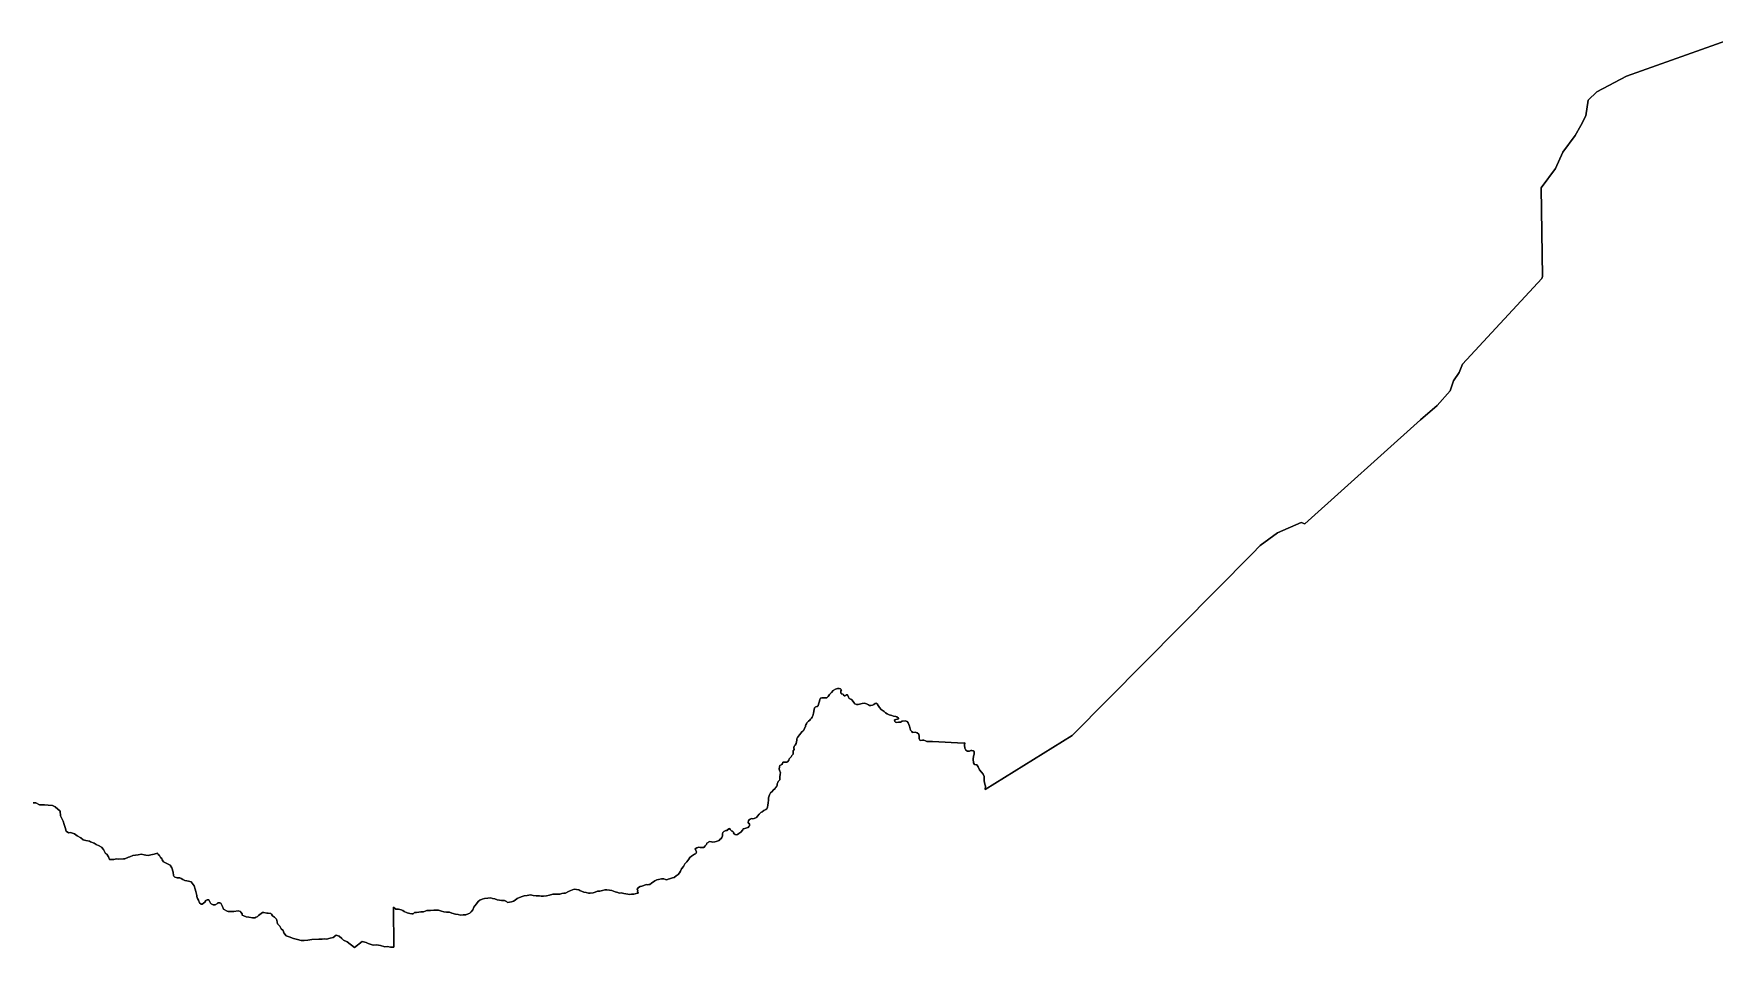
# Model space of a CAD drawing. Header units: inches. Extents: x 33.9 to 41.9, y -4.8 to 5.4.
# Drawn here: x 37.5843 to 37.9705, y -0.2155 to -0.0056 of the extents above; entities that cross this region are included whole.
import ezdxf

# ---------------------------------------------------------------- set-up
doc = ezdxf.new("R2010")
doc.units = ezdxf.units.IN
doc.header["$MEASUREMENT"] = 0
doc.layers.add('Counties', color=7, linetype='Continuous')

msp = doc.modelspace()

# ---------------------------------------------------------------- linework, layer by layer
at = {"layer": 'Counties'}
for points in [[(37.97791, -0.00555), (37.95032, -0.01536), (37.94352, -0.01895), (37.94147, -0.02087), (37.94095, -0.02447), (37.9398, -0.02665), (37.93851, -0.02896), (37.93569, -0.0328), (37.93398, -0.03658), (37.93069, -0.04102), (37.93104, -0.0614), (37.93087, -0.06179), (37.9126, -0.08149), (37.91183, -0.08342), (37.91055, -0.08534), (37.90978, -0.08765), (37.90682, -0.09099), (37.90298, -0.09432), (37.87642, -0.11819), (37.87552, -0.11793), (37.87013, -0.12024), (37.86615, -0.12319), (37.86433, -0.1251), (37.86432, -0.1251), (37.86433, -0.12511), (37.82292, -0.16681), (37.80292, -0.17927), (37.803, -0.17846), (37.8029, -0.17799), (37.8027, -0.17726), (37.80273, -0.17629), (37.80245, -0.17572), (37.80208, -0.17528), (37.80161, -0.17475), (37.80131, -0.17401), (37.80101, -0.17356), (37.80049, -0.17353), (37.80027, -0.17314), (37.80017, -0.17227), (37.80029, -0.17157), (37.80044, -0.17115), (37.80041, -0.17048), (37.80017, -0.17038), (37.79987, -0.17025), (37.79962, -0.17028), (37.79937, -0.17043), (37.7991, -0.17045), (37.79887, -0.17043), (37.7985, -0.17023), (37.79825, -0.16978), (37.7982, -0.16906), (37.7983, -0.16856), (37.79805, -0.16858), (37.79084, -0.16821), (37.79042, -0.16821), (37.78997, -0.16824), (37.7895, -0.16821), (37.78922, -0.16809), (37.78885, -0.16794), (37.78858, -0.16794), (37.78816, -0.16796), (37.78793, -0.16794), (37.78778, -0.16759), (37.78776, -0.16704), (37.78768, -0.16652), (37.78733, -0.16622), (37.78689, -0.16607), (37.78626, -0.16612), (37.78612, -0.16595), (37.78579, -0.1656), (37.78559, -0.16473), (37.78522, -0.16391), (37.785, -0.16361), (37.78455, -0.16349), (37.78385, -0.16356), (37.78345, -0.16376), (37.78306, -0.16381), (37.78268, -0.16384), (37.78236, -0.16374), (37.78216, -0.16359), (37.78211, -0.16324), (37.78239, -0.16314), (37.78278, -0.16309), (37.78306, -0.16301), (37.78306, -0.16284), (37.78268, -0.16257), (37.78241, -0.16249), (37.78189, -0.16239), (37.78152, -0.16222), (37.78092, -0.16209), (37.78045, -0.16187), (37.78005, -0.16165), (37.77972, -0.16135), (37.77908, -0.1609), (37.7787, -0.1604), (37.77838, -0.15996), (37.77813, -0.15958), (37.77796, -0.15942), (37.77763, -0.15951), (37.77739, -0.15971), (37.77704, -0.15986), (37.77669, -0.15993), (37.77637, -0.15991), (37.77617, -0.15976), (37.77567, -0.15953), (37.77525, -0.15941), (37.7747, -0.15946), (37.7741, -0.15963), (37.77376, -0.15973), (37.77341, -0.15973), (37.77301, -0.15958), (37.77279, -0.15926), (37.77264, -0.15899), (37.77231, -0.15866), (37.77204, -0.15846), (37.77172, -0.15832), (37.77152, -0.15804), (37.77139, -0.15767), (37.77129, -0.15752), (37.77104, -0.15752), (37.7709, -0.15764), (37.7707, -0.15772), (37.77062, -0.15772), (37.77042, -0.15757), (37.7704, -0.15744), (37.77025, -0.15737), (37.76988, -0.15729), (37.76983, -0.15715), (37.7698, -0.15696), (37.76978, -0.15655), (37.76995, -0.15632), (37.76973, -0.1561), (37.76938, -0.156), (37.769, -0.156), (37.76858, -0.1562), (37.76801, -0.15652), (37.76764, -0.15692), (37.76714, -0.15742), (37.76684, -0.15784), (37.76672, -0.15804), (37.76657, -0.15817), (37.7662, -0.15819), (37.76575, -0.15817), (37.76542, -0.15817), (37.76513, -0.15826), (37.76498, -0.15854), (37.7649, -0.15891), (37.76478, -0.15921), (37.76468, -0.15963), (37.76455, -0.16001), (37.7645, -0.16008), (37.76443, -0.16015), (37.76426, -0.1602), (37.76402, -0.16023), (37.76386, -0.16035), (37.76373, -0.16048), (37.76363, -0.16085), (37.76346, -0.1617), (37.76331, -0.16232), (37.76321, -0.16264), (37.76304, -0.16287), (37.76281, -0.16307), (37.76269, -0.16331), (37.76234, -0.16354), (37.76217, -0.16369), (37.76197, -0.16393), (37.76189, -0.16418), (37.76177, -0.16441), (37.76169, -0.16463), (37.76167, -0.16485), (37.76152, -0.16498), (37.7614, -0.16525), (37.76125, -0.1656), (37.76107, -0.16587), (37.76085, -0.16602), (37.76067, -0.16625), (37.76028, -0.1667), (37.75985, -0.16732), (37.7597, -0.16762), (37.7597, -0.16794), (37.75948, -0.16866), (37.75928, -0.16908), (37.75906, -0.16926), (37.75898, -0.16965), (37.75903, -0.17003), (37.75886, -0.17033), (37.75883, -0.17062), (37.75883, -0.17092), (37.75881, -0.17115), (37.75851, -0.1714), (37.75834, -0.17172), (37.75793, -0.17219), (37.75779, -0.17254), (37.75759, -0.17279), (37.75739, -0.17294), (37.75694, -0.17294), (37.75647, -0.17296), (37.75637, -0.17324), (37.75619, -0.17352), (37.75575, -0.17371), (37.75568, -0.17403), (37.75563, -0.17455), (37.75575, -0.17503), (37.75585, -0.17515), (37.7559, -0.17543), (37.75582, -0.1757), (37.75578, -0.17642), (37.75578, -0.17687), (37.75575, -0.17704), (37.75558, -0.17719), (37.7554, -0.17739), (37.75528, -0.17764), (37.75511, -0.17794), (37.75515, -0.17826), (37.75503, -0.17863), (37.7548, -0.17878), (37.75468, -0.17898), (37.75423, -0.1794), (37.75401, -0.17968), (37.75361, -0.18005), (37.75336, -0.18045), (37.75329, -0.18067), (37.75319, -0.18114), (37.75316, -0.18169), (37.75306, -0.18229), (37.75301, -0.18286), (37.75296, -0.18328), (37.75277, -0.18371), (37.75252, -0.18383), (37.75212, -0.1841), (37.7517, -0.18435), (37.7514, -0.18455), (37.75103, -0.18493), (37.75065, -0.18537), (37.75038, -0.18567), (37.74988, -0.18594), (37.74958, -0.18597), (37.74922, -0.1859), (37.74898, -0.18609), (37.74874, -0.18619), (37.74856, -0.18644), (37.74849, -0.18679), (37.74847, -0.18693), (37.74876, -0.18716), (37.74881, -0.18761), (37.74863, -0.18778), (37.74851, -0.18801), (37.74816, -0.18808), (37.74774, -0.18821), (37.74737, -0.18832), (37.74727, -0.18851), (37.74677, -0.18905), (37.74634, -0.18933), (37.74605, -0.18962), (37.7457, -0.18965), (37.7455, -0.18962), (37.74523, -0.18945), (37.74512, -0.18919), (37.74511, -0.18903), (37.74488, -0.18885), (37.74475, -0.18882), (37.74456, -0.18863), (37.74433, -0.18843), (37.74419, -0.18824), (37.74384, -0.18843), (37.74366, -0.18865), (37.74334, -0.1887), (37.74289, -0.1889), (37.74267, -0.1891), (37.74262, -0.18945), (37.74257, -0.18987), (37.74247, -0.19027), (37.74227, -0.19047), (37.742, -0.19072), (37.7418, -0.19097), (37.74115, -0.19122), (37.74084, -0.19125), (37.74031, -0.19134), (37.74003, -0.19124), (37.73955, -0.19117), (37.73926, -0.19146), (37.73902, -0.19156), (37.73889, -0.19186), (37.73879, -0.19201), (37.73859, -0.19216), (37.73832, -0.19256), (37.73814, -0.19258), (37.73777, -0.19258), (37.73745, -0.19261), (37.73712, -0.19251), (37.7369, -0.19258), (37.73668, -0.19263), (37.73633, -0.19288), (37.73648, -0.19323), (37.73658, -0.19355), (37.73652, -0.19387), (37.73635, -0.194), (37.73613, -0.19413), (37.73591, -0.19425), (37.73546, -0.19455), (37.73511, -0.19485), (37.73486, -0.19524), (37.73436, -0.19584), (37.73392, -0.19634), (37.73359, -0.19694), (37.73314, -0.19748), (37.73295, -0.19801), (37.73267, -0.19843), (37.7324, -0.19875), (37.73195, -0.1991), (37.73148, -0.1995), (37.73113, -0.19957), (37.73086, -0.19965), (37.73038, -0.1998), (37.73009, -0.19985), (37.72981, -0.19997), (37.72951, -0.19992), (37.7291, -0.19978), (37.72892, -0.1998), (37.72858, -0.19976), (37.72785, -0.19992), (37.72746, -0.20002), (37.72701, -0.20027), (37.72624, -0.2008), (37.72591, -0.20106), (37.72566, -0.20111), (37.72541, -0.20114), (37.72501, -0.20111), (37.72454, -0.20131), (37.72404, -0.20144), (37.72364, -0.20154), (37.7233, -0.20176), (37.723, -0.20218), (37.7231, -0.20251), (37.72308, -0.20277), (37.72322, -0.20288), (37.72317, -0.20303), (37.723, -0.2031), (37.72253, -0.20322), (37.72218, -0.20333), (37.7217, -0.20333), (37.72131, -0.20335), (37.7208, -0.20326), (37.71991, -0.20315), (37.71928, -0.20296), (37.71887, -0.20305), (37.7185, -0.20295), (37.71794, -0.20277), (37.71715, -0.20247), (37.71662, -0.20237), (37.71598, -0.20231), (37.71556, -0.20233), (37.71499, -0.20243), (37.71439, -0.20258), (37.71389, -0.2026), (37.71335, -0.20281), (37.71283, -0.203), (37.71216, -0.20303), (37.71176, -0.20303), (37.71124, -0.20295), (37.71071, -0.20281), (37.70982, -0.20248), (37.7096, -0.20231), (37.70853, -0.20216), (37.70776, -0.20246), (37.70738, -0.20261), (37.70706, -0.20278), (37.70648, -0.20303), (37.70614, -0.20306), (37.70566, -0.20318), (37.70517, -0.20328), (37.70472, -0.20328), (37.70427, -0.20328), (37.7036, -0.20333), (37.70283, -0.2035), (37.70218, -0.2037), (37.70149, -0.20373), (37.70089, -0.20373), (37.70052, -0.20368), (37.69979, -0.20365), (37.6991, -0.20363), (37.69845, -0.20345), (37.69773, -0.20358), (37.69703, -0.20365), (37.69656, -0.20382), (37.69597, -0.2041), (37.69544, -0.20432), (37.69492, -0.20465), (37.69457, -0.20492), (37.69408, -0.20507), (37.69368, -0.20517), (37.69318, -0.20519), (37.69296, -0.20502), (37.69251, -0.20475), (37.69221, -0.20479), (37.69181, -0.20477), (37.69134, -0.20467), (37.69079, -0.2046), (37.69025, -0.2044), (37.68975, -0.2043), (37.68935, -0.20417), (37.6887, -0.20425), (37.68791, -0.20432), (37.68734, -0.20447), (37.68686, -0.2047), (37.68647, -0.20497), (37.68609, -0.20554), (37.68567, -0.20594), (37.68545, -0.20631), (37.6852, -0.20686), (37.68485, -0.20733), (37.68455, -0.20763), (37.68413, -0.20783), (37.68358, -0.20803), (37.68301, -0.20808), (37.68239, -0.2081), (37.68187, -0.208), (37.68127, -0.2079), (37.68042, -0.2077), (37.67988, -0.20746), (37.6792, -0.20743), (37.67858, -0.20736), (37.67798, -0.20721), (37.67736, -0.20698), (37.67677, -0.20698), (37.67627, -0.20701), (37.67552, -0.20703), (37.67498, -0.20706), (37.67467, -0.20707), (37.6743, -0.20721), (37.67388, -0.20733), (37.67329, -0.20736), (37.67279, -0.20741), (37.6723, -0.2075), (37.67178, -0.20752), (37.67152, -0.2078), (37.6712, -0.2078), (37.67077, -0.20773), (37.6701, -0.2076), (37.66945, -0.20726), (37.66916, -0.20706), (37.66873, -0.20688), (37.66816, -0.20676), (37.66752, -0.20673), (37.66695, -0.20629), (37.66703, -0.21551), (37.66628, -0.21544), (37.6656, -0.2153), (37.66496, -0.21539), (37.664, -0.2151), (37.66307, -0.21494), (37.66231, -0.21501), (37.66182, -0.2149), (37.66118, -0.21466), (37.6607, -0.21444), (37.65981, -0.21416), (37.65805, -0.21553), (37.65631, -0.21428), (37.65548, -0.21389), (37.65509, -0.21347), (37.65452, -0.21296), (37.65383, -0.21271), (37.65309, -0.21325), (37.65247, -0.2134), (37.65162, -0.21362), (37.6512, -0.21357), (37.6506, -0.2136), (37.64983, -0.21362), (37.64824, -0.2137), (37.6473, -0.21387), (37.64643, -0.21392), (37.64575, -0.21392), (37.64493, -0.2137), (37.64401, -0.21347), (37.64302, -0.2131), (37.64232, -0.21288), (37.64179, -0.21216), (37.64165, -0.21165), (37.64114, -0.21128), (37.64085, -0.21062), (37.6403, -0.21015), (37.64024, -0.20962), (37.64007, -0.20902), (37.63966, -0.20855), (37.63921, -0.2083), (37.63896, -0.20793), (37.63882, -0.20775), (37.63822, -0.2077), (37.6379, -0.20763), (37.6372, -0.20748), (37.63687, -0.20749), (37.6363, -0.20795), (37.63596, -0.2082), (37.63563, -0.20848), (37.63527, -0.20857), (37.63524, -0.2087), (37.63461, -0.20875), (37.63377, -0.2086), (37.63311, -0.20847), (37.63256, -0.2083), (37.63225, -0.20815), (37.63218, -0.20785), (37.63193, -0.20743), (37.6318, -0.20726), (37.63126, -0.20713), (37.63031, -0.20728), (37.62964, -0.20728), (37.62902, -0.20731), (37.62877, -0.20718), (37.62795, -0.20678), (37.62768, -0.20614), (37.6275, -0.20569), (37.62733, -0.20539), (37.62708, -0.20532), (37.62659, -0.20528), (37.62651, -0.20547), (37.62598, -0.20571), (37.62556, -0.20574), (37.62509, -0.20552), (37.62492, -0.20537), (37.62452, -0.20462), (37.62414, -0.20457), (37.62385, -0.20475), (37.6236, -0.20517), (37.62335, -0.20534), (37.623, -0.20557), (37.62278, -0.20557), (37.62243, -0.20532), (37.62215, -0.2047), (37.62196, -0.2043), (37.62181, -0.20382), (37.62177, -0.20363), (37.6216, -0.2027), (37.6214, -0.20215), (37.62115, -0.20141), (37.62071, -0.20074), (37.62046, -0.20049), (37.61992, -0.20029), (37.61949, -0.20024), (37.61902, -0.20019), (37.6186, -0.1999), (37.6182, -0.1997), (37.61788, -0.19957), (37.6173, -0.19952), (37.61706, -0.19945), (37.61676, -0.19937), (37.61651, -0.19918), (37.6164, -0.199), (37.61636, -0.19822), (37.61607, -0.19727), (37.61567, -0.19666), (37.61522, -0.19641), (37.61502, -0.19632), (37.61474, -0.19619), (37.61442, -0.19602), (37.6141, -0.19584), (37.61382, -0.19539), (37.61372, -0.19512), (37.61345, -0.19487), (37.61323, -0.19445), (37.61288, -0.19415), (37.61274, -0.19391), (37.61196, -0.1941), (37.61121, -0.19427), (37.61062, -0.1944), (37.61007, -0.19437), (37.60967, -0.19427), (37.60897, -0.19413), (37.60835, -0.19423), (37.60771, -0.19432), (37.60708, -0.19445), (37.60639, -0.19475), (37.60609, -0.19477), (37.60582, -0.19492), (37.60557, -0.19502), (37.60524, -0.19517), (37.60497, -0.19517), (37.60387, -0.19525), (37.60336, -0.19518), (37.60271, -0.19532), (37.60176, -0.19532), (37.60147, -0.19473), (37.60114, -0.1941), (37.60081, -0.19392), (37.60034, -0.19303), (37.59992, -0.19251), (37.59933, -0.19216), (37.59868, -0.19186), (37.59818, -0.19161), (37.59739, -0.19129), (37.59714, -0.19112), (37.59627, -0.19099), (37.59567, -0.19082), (37.59517, -0.19032), (37.5943, -0.18988), (37.59365, -0.18944), (37.59278, -0.18914), (37.59229, -0.1892), (37.59181, -0.1888), (37.59155, -0.18797), (37.59133, -0.18731), (37.59105, -0.1865), (37.59047, -0.18533), (37.5904, -0.18424), (37.58921, -0.18324), (37.58862, -0.18292), (37.58761, -0.18284), (37.58678, -0.18276), (37.58634, -0.18276), (37.58561, -0.18275), (37.58477, -0.1823), (37.58417, -0.1823)], [(37.58417, -0.1823), (37.58477, -0.1823), (37.58561, -0.18275), (37.58634, -0.18276), (37.58678, -0.18276), (37.58761, -0.18284), (37.58862, -0.18292), (37.58921, -0.18324), (37.5904, -0.18424), (37.59047, -0.18533), (37.59105, -0.1865), (37.59133, -0.18731), (37.59155, -0.18797), (37.59181, -0.1888), (37.59229, -0.1892), (37.59278, -0.18914), (37.59365, -0.18944), (37.5943, -0.18988), (37.59517, -0.19032), (37.59567, -0.19082), (37.59627, -0.19099), (37.59714, -0.19112), (37.59739, -0.19129), (37.59818, -0.19161), (37.59868, -0.19186), (37.59933, -0.19216), (37.59992, -0.19251), (37.60034, -0.19303), (37.60081, -0.19392), (37.60114, -0.1941), (37.60147, -0.19473), (37.60176, -0.19532), (37.60271, -0.19532), (37.60336, -0.19518), (37.60387, -0.19525), (37.60497, -0.19517), (37.60524, -0.19517), (37.60557, -0.19502), (37.60582, -0.19492), (37.60609, -0.19477), (37.60639, -0.19475), (37.60708, -0.19445), (37.60771, -0.19432), (37.60835, -0.19423), (37.60897, -0.19413), (37.60967, -0.19427), (37.61007, -0.19437), (37.61062, -0.1944), (37.61121, -0.19427), (37.61196, -0.1941), (37.61274, -0.19391), (37.61288, -0.19415), (37.61323, -0.19445), (37.61345, -0.19487), (37.61372, -0.19512), (37.61382, -0.19539), (37.6141, -0.19584), (37.61442, -0.19602), (37.61474, -0.19619), (37.61502, -0.19632), (37.61522, -0.19641), (37.61567, -0.19666), (37.61607, -0.19727), (37.61636, -0.19822), (37.6164, -0.199), (37.61651, -0.19918), (37.61676, -0.19937), (37.61706, -0.19945), (37.6173, -0.19952), (37.61788, -0.19957), (37.6182, -0.1997), (37.6186, -0.1999), (37.61902, -0.20019), (37.61949, -0.20024), (37.61992, -0.20029), (37.62046, -0.20049), (37.62071, -0.20074), (37.62115, -0.20141), (37.6214, -0.20215), (37.6216, -0.2027), (37.62177, -0.20363), (37.62181, -0.20382), (37.62196, -0.2043), (37.62215, -0.2047), (37.62243, -0.20532), (37.62278, -0.20557), (37.623, -0.20557), (37.62335, -0.20534), (37.6236, -0.20517), (37.62385, -0.20475), (37.62414, -0.20457), (37.62452, -0.20462), (37.62492, -0.20537), (37.62509, -0.20552), (37.62556, -0.20574), (37.62598, -0.20571), (37.62651, -0.20547), (37.62659, -0.20528), (37.62708, -0.20532), (37.62733, -0.20539), (37.6275, -0.20569), (37.62768, -0.20614), (37.62795, -0.20678), (37.62877, -0.20718), (37.62902, -0.20731), (37.62964, -0.20728), (37.63031, -0.20728), (37.63126, -0.20713), (37.6318, -0.20726), (37.63193, -0.20743), (37.63218, -0.20785), (37.63225, -0.20815), (37.63256, -0.2083), (37.63311, -0.20847), (37.63377, -0.2086), (37.63461, -0.20875), (37.63524, -0.2087), (37.63527, -0.20857), (37.63563, -0.20848), (37.63596, -0.2082), (37.6363, -0.20795), (37.63687, -0.20749), (37.6372, -0.20748), (37.6379, -0.20763), (37.63822, -0.2077), (37.63882, -0.20775), (37.63896, -0.20793), (37.63921, -0.2083), (37.63966, -0.20855), (37.64007, -0.20902), (37.64024, -0.20962), (37.6403, -0.21015), (37.64085, -0.21062), (37.64114, -0.21128), (37.64165, -0.21165), (37.64179, -0.21216), (37.64232, -0.21288), (37.64302, -0.2131), (37.64401, -0.21347), (37.64493, -0.2137), (37.64575, -0.21392), (37.64643, -0.21392), (37.6473, -0.21387), (37.64824, -0.2137), (37.64983, -0.21362), (37.6506, -0.2136), (37.6512, -0.21357), (37.65162, -0.21362), (37.65247, -0.2134), (37.65309, -0.21325), (37.65383, -0.21271), (37.65452, -0.21296), (37.65509, -0.21347), (37.65548, -0.21389), (37.65631, -0.21428), (37.65805, -0.21553), (37.65981, -0.21416), (37.6607, -0.21444), (37.66118, -0.21466), (37.66182, -0.2149), (37.66231, -0.21501), (37.66307, -0.21494), (37.664, -0.2151), (37.66496, -0.21539), (37.6656, -0.2153), (37.66628, -0.21544), (37.66703, -0.21551), (37.66695, -0.20629), (37.66752, -0.20673), (37.66816, -0.20676), (37.66873, -0.20688), (37.66916, -0.20706), (37.66945, -0.20726), (37.6701, -0.2076), (37.67077, -0.20773), (37.6712, -0.2078), (37.67152, -0.2078), (37.67178, -0.20752), (37.6723, -0.2075), (37.67279, -0.20741), (37.67329, -0.20736), (37.67388, -0.20733), (37.6743, -0.20721), (37.67467, -0.20707), (37.67498, -0.20706), (37.67552, -0.20703), (37.67627, -0.20701), (37.67677, -0.20698), (37.67736, -0.20698), (37.67798, -0.20721), (37.67858, -0.20736), (37.6792, -0.20743), (37.67988, -0.20746), (37.68042, -0.2077), (37.68127, -0.2079), (37.68187, -0.208), (37.68239, -0.2081), (37.68301, -0.20808), (37.68358, -0.20803), (37.68413, -0.20783), (37.68455, -0.20763), (37.68485, -0.20733), (37.6852, -0.20686), (37.68545, -0.20631), (37.68567, -0.20594), (37.68609, -0.20554), (37.68647, -0.20497), (37.68686, -0.2047), (37.68734, -0.20447), (37.68791, -0.20432), (37.6887, -0.20425), (37.68935, -0.20417), (37.68975, -0.2043), (37.69025, -0.2044), (37.69079, -0.2046), (37.69134, -0.20467), (37.69181, -0.20477), (37.69221, -0.20479), (37.69251, -0.20475), (37.69296, -0.20502), (37.69318, -0.20519), (37.69368, -0.20517), (37.69408, -0.20507), (37.69457, -0.20492), (37.69492, -0.20465), (37.69544, -0.20432), (37.69597, -0.2041), (37.69656, -0.20382), (37.69703, -0.20365), (37.69773, -0.20358), (37.69845, -0.20345), (37.6991, -0.20363), (37.69979, -0.20365), (37.70052, -0.20368), (37.70089, -0.20373), (37.70149, -0.20373), (37.70218, -0.2037), (37.70283, -0.2035), (37.7036, -0.20333), (37.70427, -0.20328), (37.70472, -0.20328), (37.70517, -0.20328), (37.70566, -0.20318), (37.70614, -0.20306), (37.70648, -0.20303), (37.70706, -0.20278), (37.70738, -0.20261), (37.70776, -0.20246), (37.70853, -0.20216), (37.7096, -0.20231), (37.70982, -0.20248), (37.71071, -0.20281), (37.71124, -0.20295), (37.71176, -0.20303), (37.71216, -0.20303), (37.71283, -0.203), (37.71335, -0.20281), (37.71389, -0.2026), (37.71439, -0.20258), (37.71499, -0.20243), (37.71556, -0.20233), (37.71598, -0.20231), (37.71662, -0.20237), (37.71715, -0.20247), (37.71794, -0.20277), (37.7185, -0.20295), (37.71887, -0.20305), (37.71928, -0.20296), (37.71991, -0.20315), (37.7208, -0.20326), (37.72131, -0.20335), (37.7217, -0.20333), (37.72218, -0.20333), (37.72253, -0.20322), (37.723, -0.2031), (37.72317, -0.20303), (37.72322, -0.20288), (37.72308, -0.20277), (37.7231, -0.20251), (37.723, -0.20218), (37.7233, -0.20176), (37.72364, -0.20154), (37.72404, -0.20144), (37.72454, -0.20131), (37.72501, -0.20111), (37.72541, -0.20114), (37.72566, -0.20111), (37.72591, -0.20106), (37.72624, -0.2008), (37.72701, -0.20027), (37.72746, -0.20002), (37.72785, -0.19992), (37.72858, -0.19976), (37.72892, -0.1998), (37.7291, -0.19978), (37.72951, -0.19992), (37.72981, -0.19997), (37.73009, -0.19985), (37.73038, -0.1998), (37.73086, -0.19965), (37.73113, -0.19957), (37.73148, -0.1995), (37.73195, -0.1991), (37.7324, -0.19875), (37.73267, -0.19843), (37.73295, -0.19801), (37.73314, -0.19748), (37.73359, -0.19694), (37.73392, -0.19634), (37.73436, -0.19584), (37.73486, -0.19524), (37.73511, -0.19485), (37.73546, -0.19455), (37.73591, -0.19425), (37.73613, -0.19413), (37.73635, -0.194), (37.73652, -0.19387), (37.73658, -0.19355), (37.73648, -0.19323), (37.73633, -0.19288), (37.73668, -0.19263), (37.7369, -0.19258), (37.73712, -0.19251), (37.73745, -0.19261), (37.73777, -0.19258), (37.73814, -0.19258), (37.73832, -0.19256), (37.73859, -0.19216), (37.73879, -0.19201), (37.73889, -0.19186), (37.73902, -0.19156), (37.73926, -0.19146), (37.73955, -0.19117), (37.74003, -0.19124), (37.74031, -0.19134), (37.74084, -0.19125), (37.74115, -0.19122), (37.7418, -0.19097), (37.742, -0.19072), (37.74227, -0.19047), (37.74247, -0.19027), (37.74257, -0.18987), (37.74262, -0.18945), (37.74267, -0.1891), (37.74289, -0.1889), (37.74334, -0.1887), (37.74366, -0.18865), (37.74384, -0.18843), (37.74419, -0.18824), (37.74433, -0.18843), (37.74456, -0.18863), (37.74475, -0.18882), (37.74488, -0.18885), (37.74511, -0.18903), (37.74512, -0.18919), (37.74523, -0.18945), (37.7455, -0.18962), (37.7457, -0.18965), (37.74605, -0.18962), (37.74634, -0.18933), (37.74677, -0.18905), (37.74727, -0.18851), (37.74737, -0.18832), (37.74774, -0.18821), (37.74816, -0.18808), (37.74851, -0.18801), (37.74863, -0.18778), (37.74881, -0.18761), (37.74876, -0.18716), (37.74847, -0.18693), (37.74849, -0.18679), (37.74856, -0.18644), (37.74874, -0.18619), (37.74898, -0.18609), (37.74922, -0.1859), (37.74958, -0.18597), (37.74988, -0.18594), (37.75038, -0.18567), (37.75065, -0.18537), (37.75103, -0.18493), (37.7514, -0.18455), (37.7517, -0.18435), (37.75212, -0.1841), (37.75252, -0.18383), (37.75277, -0.18371), (37.75296, -0.18328), (37.75301, -0.18286), (37.75306, -0.18229), (37.75316, -0.18169), (37.75319, -0.18114), (37.75329, -0.18067), (37.75336, -0.18045), (37.75361, -0.18005), (37.75401, -0.17968), (37.75423, -0.1794), (37.75468, -0.17898), (37.7548, -0.17878), (37.75503, -0.17863), (37.75515, -0.17826), (37.75511, -0.17794), (37.75528, -0.17764), (37.7554, -0.17739), (37.75558, -0.17719), (37.75575, -0.17704), (37.75578, -0.17687), (37.75578, -0.17642), (37.75582, -0.1757), (37.7559, -0.17543), (37.75585, -0.17515), (37.75575, -0.17503), (37.75563, -0.17455), (37.75568, -0.17403), (37.75575, -0.17371), (37.75619, -0.17352), (37.75637, -0.17324), (37.75647, -0.17296), (37.75694, -0.17294), (37.75739, -0.17294), (37.75759, -0.17279), (37.75779, -0.17254), (37.75793, -0.17219), (37.75834, -0.17172), (37.75851, -0.1714), (37.75881, -0.17115), (37.75883, -0.17092), (37.75883, -0.17062), (37.75886, -0.17033), (37.75903, -0.17003), (37.75898, -0.16965), (37.75906, -0.16926), (37.75928, -0.16908), (37.75948, -0.16866), (37.7597, -0.16794), (37.7597, -0.16762), (37.75985, -0.16732), (37.76028, -0.1667), (37.76067, -0.16625), (37.76085, -0.16602), (37.76107, -0.16587), (37.76125, -0.1656), (37.7614, -0.16525), (37.76152, -0.16498), (37.76167, -0.16485), (37.76169, -0.16463), (37.76177, -0.16441), (37.76189, -0.16418), (37.76197, -0.16393), (37.76217, -0.16369), (37.76234, -0.16354), (37.76269, -0.16331), (37.76281, -0.16307), (37.76304, -0.16287), (37.76321, -0.16264), (37.76331, -0.16232), (37.76346, -0.1617), (37.76363, -0.16085), (37.76373, -0.16048), (37.76386, -0.16035), (37.76402, -0.16023), (37.76426, -0.1602), (37.76443, -0.16015), (37.7645, -0.16008), (37.76455, -0.16001), (37.76468, -0.15963), (37.76478, -0.15921), (37.7649, -0.15891), (37.76498, -0.15854), (37.76513, -0.15826), (37.76542, -0.15817), (37.76575, -0.15817), (37.7662, -0.15819), (37.76657, -0.15817), (37.76672, -0.15804), (37.76684, -0.15784), (37.76714, -0.15742), (37.76764, -0.15692), (37.76801, -0.15652), (37.76858, -0.1562), (37.769, -0.156), (37.76938, -0.156), (37.76973, -0.1561), (37.76995, -0.15632), (37.76978, -0.15655), (37.7698, -0.15696), (37.76983, -0.15715), (37.76988, -0.15729), (37.77025, -0.15737), (37.7704, -0.15744), (37.77042, -0.15757), (37.77062, -0.15772), (37.7707, -0.15772), (37.7709, -0.15764), (37.77104, -0.15752), (37.77129, -0.15752), (37.77139, -0.15767), (37.77152, -0.15804), (37.77172, -0.15832), (37.77204, -0.15846), (37.77231, -0.15866), (37.77264, -0.15899), (37.77279, -0.15926), (37.77301, -0.15958), (37.77341, -0.15973), (37.77376, -0.15973), (37.7741, -0.15963), (37.7747, -0.15946), (37.77525, -0.15941), (37.77567, -0.15953), (37.77617, -0.15976), (37.77637, -0.15991), (37.77669, -0.15993), (37.77704, -0.15986), (37.77739, -0.15971), (37.77763, -0.15951), (37.77796, -0.15942), (37.77813, -0.15958), (37.77838, -0.15996), (37.7787, -0.1604), (37.77908, -0.1609), (37.77972, -0.16135), (37.78005, -0.16165), (37.78045, -0.16187), (37.78092, -0.16209), (37.78152, -0.16222), (37.78189, -0.16239), (37.78241, -0.16249), (37.78268, -0.16257), (37.78306, -0.16284), (37.78306, -0.16301), (37.78278, -0.16309), (37.78239, -0.16314), (37.78211, -0.16324), (37.78216, -0.16359), (37.78236, -0.16374), (37.78268, -0.16384), (37.78306, -0.16381), (37.78345, -0.16376), (37.78385, -0.16356), (37.78455, -0.16349), (37.785, -0.16361), (37.78522, -0.16391), (37.78559, -0.16473), (37.78579, -0.1656), (37.78612, -0.16595), (37.78626, -0.16612), (37.78689, -0.16607), (37.78733, -0.16622), (37.78768, -0.16652), (37.78776, -0.16704), (37.78778, -0.16759), (37.78793, -0.16794), (37.78816, -0.16796), (37.78858, -0.16794), (37.78885, -0.16794), (37.78922, -0.16809), (37.7895, -0.16821), (37.78997, -0.16824), (37.79042, -0.16821), (37.79084, -0.16821), (37.79805, -0.16858), (37.7983, -0.16856), (37.7982, -0.16906), (37.79825, -0.16978), (37.7985, -0.17023), (37.79887, -0.17043), (37.7991, -0.17045), (37.79937, -0.17043), (37.79962, -0.17028), (37.79987, -0.17025), (37.80017, -0.17038), (37.80041, -0.17048), (37.80044, -0.17115), (37.80029, -0.17157), (37.80017, -0.17227), (37.80027, -0.17314), (37.80049, -0.17353), (37.80101, -0.17356), (37.80131, -0.17401), (37.80161, -0.17475), (37.80208, -0.17528), (37.80245, -0.17572), (37.80273, -0.17629), (37.8027, -0.17726), (37.8029, -0.17799), (37.803, -0.17846), (37.80292, -0.17927), (37.82292, -0.16681), (37.86433, -0.12511), (37.8644, -0.12519), (37.86433, -0.12511), (37.86433, -0.12511), (37.86432, -0.1251), (37.86433, -0.1251), (37.86615, -0.12319), (37.87013, -0.12024), (37.87552, -0.11793), (37.87642, -0.11819), (37.90298, -0.09432), (37.90682, -0.09099), (37.90978, -0.08765), (37.91055, -0.08534), (37.91183, -0.08342), (37.9126, -0.08149), (37.93087, -0.06179), (37.93104, -0.0614), (37.93069, -0.04102), (37.93398, -0.03658), (37.93569, -0.0328), (37.93851, -0.02896), (37.9398, -0.02665), (37.94095, -0.02447), (37.94147, -0.02087), (37.94352, -0.01895), (37.95032, -0.01536), (37.97791, -0.00555)], [(37.97791, -0.00555), (37.95032, -0.01536), (37.94352, -0.01895), (37.94147, -0.02087), (37.94095, -0.02447), (37.9398, -0.02665), (37.93851, -0.02896), (37.93569, -0.0328), (37.93398, -0.03658), (37.93069, -0.04102), (37.93104, -0.0614), (37.93087, -0.06179), (37.9126, -0.08149), (37.91183, -0.08342), (37.91055, -0.08534), (37.90978, -0.08765), (37.90682, -0.09099), (37.90298, -0.09432), (37.87642, -0.11819), (37.87552, -0.11793), (37.87013, -0.12024), (37.86615, -0.12319), (37.86433, -0.1251), (37.86432, -0.1251), (37.86433, -0.12511), (37.82292, -0.16681), (37.80292, -0.17927), (37.803, -0.17846), (37.8029, -0.17799), (37.8027, -0.17726), (37.80273, -0.17629), (37.80245, -0.17572), (37.80208, -0.17528), (37.80161, -0.17475), (37.80131, -0.17401), (37.80101, -0.17356), (37.80049, -0.17353), (37.80027, -0.17314), (37.80017, -0.17227), (37.80029, -0.17157), (37.80044, -0.17115), (37.80041, -0.17048), (37.80017, -0.17038), (37.79987, -0.17025), (37.79962, -0.17028), (37.79937, -0.17043), (37.7991, -0.17045), (37.79887, -0.17043), (37.7985, -0.17023), (37.79825, -0.16978), (37.7982, -0.16906), (37.7983, -0.16856), (37.79805, -0.16858), (37.79084, -0.16821), (37.79042, -0.16821), (37.78997, -0.16824), (37.7895, -0.16821), (37.78922, -0.16809), (37.78885, -0.16794), (37.78858, -0.16794), (37.78816, -0.16796), (37.78793, -0.16794), (37.78778, -0.16759), (37.78776, -0.16704), (37.78768, -0.16652), (37.78733, -0.16622), (37.78689, -0.16607), (37.78626, -0.16612), (37.78612, -0.16595), (37.78579, -0.1656), (37.78559, -0.16473), (37.78522, -0.16391), (37.785, -0.16361), (37.78455, -0.16349), (37.78385, -0.16356), (37.78345, -0.16376), (37.78306, -0.16381), (37.78268, -0.16384), (37.78236, -0.16374), (37.78216, -0.16359), (37.78211, -0.16324), (37.78239, -0.16314), (37.78278, -0.16309), (37.78306, -0.16301), (37.78306, -0.16284), (37.78268, -0.16257), (37.78241, -0.16249), (37.78189, -0.16239), (37.78152, -0.16222), (37.78092, -0.16209), (37.78045, -0.16187), (37.78005, -0.16165), (37.77972, -0.16135), (37.77908, -0.1609), (37.7787, -0.1604), (37.77838, -0.15996), (37.77813, -0.15958), (37.77796, -0.15942), (37.77763, -0.15951), (37.77739, -0.15971), (37.77704, -0.15986), (37.77669, -0.15993), (37.77637, -0.15991), (37.77617, -0.15976), (37.77567, -0.15953), (37.77525, -0.15941), (37.7747, -0.15946), (37.7741, -0.15963), (37.77376, -0.15973), (37.77341, -0.15973), (37.77301, -0.15958), (37.77279, -0.15926), (37.77264, -0.15899), (37.77231, -0.15866), (37.77204, -0.15846), (37.77172, -0.15832), (37.77152, -0.15804), (37.77139, -0.15767), (37.77129, -0.15752), (37.77104, -0.15752), (37.7709, -0.15764), (37.7707, -0.15772), (37.77062, -0.15772), (37.77042, -0.15757), (37.7704, -0.15744), (37.77025, -0.15737), (37.76988, -0.15729), (37.76983, -0.15715), (37.7698, -0.15696), (37.76978, -0.15655), (37.76995, -0.15632), (37.76973, -0.1561), (37.76938, -0.156), (37.769, -0.156), (37.76858, -0.1562), (37.76801, -0.15652), (37.76764, -0.15692), (37.76714, -0.15742), (37.76684, -0.15784), (37.76672, -0.15804), (37.76657, -0.15817), (37.7662, -0.15819), (37.76575, -0.15817), (37.76542, -0.15817), (37.76513, -0.15826), (37.76498, -0.15854), (37.7649, -0.15891), (37.76478, -0.15921), (37.76468, -0.15963), (37.76455, -0.16001), (37.7645, -0.16008), (37.76443, -0.16015), (37.76426, -0.1602), (37.76402, -0.16023), (37.76386, -0.16035), (37.76373, -0.16048), (37.76363, -0.16085), (37.76346, -0.1617), (37.76331, -0.16232), (37.76321, -0.16264), (37.76304, -0.16287), (37.76281, -0.16307), (37.76269, -0.16331), (37.76234, -0.16354), (37.76217, -0.16369), (37.76197, -0.16393), (37.76189, -0.16418), (37.76177, -0.16441), (37.76169, -0.16463), (37.76167, -0.16485), (37.76152, -0.16498), (37.7614, -0.16525), (37.76125, -0.1656), (37.76107, -0.16587), (37.76085, -0.16602), (37.76067, -0.16625), (37.76028, -0.1667), (37.75985, -0.16732), (37.7597, -0.16762), (37.7597, -0.16794), (37.75948, -0.16866), (37.75928, -0.16908), (37.75906, -0.16926), (37.75898, -0.16965), (37.75903, -0.17003), (37.75886, -0.17033), (37.75883, -0.17062), (37.75883, -0.17092), (37.75881, -0.17115), (37.75851, -0.1714), (37.75834, -0.17172), (37.75793, -0.17219), (37.75779, -0.17254), (37.75759, -0.17279), (37.75739, -0.17294), (37.75694, -0.17294), (37.75647, -0.17296), (37.75637, -0.17324), (37.75619, -0.17352), (37.75575, -0.17371), (37.75568, -0.17403), (37.75563, -0.17455), (37.75575, -0.17503), (37.75585, -0.17515), (37.7559, -0.17543), (37.75582, -0.1757), (37.75578, -0.17642), (37.75578, -0.17687), (37.75575, -0.17704), (37.75558, -0.17719), (37.7554, -0.17739), (37.75528, -0.17764), (37.75511, -0.17794), (37.75515, -0.17826), (37.75503, -0.17863), (37.7548, -0.17878), (37.75468, -0.17898), (37.75423, -0.1794), (37.75401, -0.17968), (37.75361, -0.18005), (37.75336, -0.18045), (37.75329, -0.18067), (37.75319, -0.18114), (37.75316, -0.18169), (37.75306, -0.18229), (37.75301, -0.18286), (37.75296, -0.18328), (37.75277, -0.18371), (37.75252, -0.18383), (37.75212, -0.1841), (37.7517, -0.18435), (37.7514, -0.18455), (37.75103, -0.18493), (37.75065, -0.18537), (37.75038, -0.18567), (37.74988, -0.18594), (37.74958, -0.18597), (37.74922, -0.1859), (37.74898, -0.18609), (37.74874, -0.18619), (37.74856, -0.18644), (37.74849, -0.18679), (37.74847, -0.18693), (37.74876, -0.18716), (37.74881, -0.18761), (37.74863, -0.18778), (37.74851, -0.18801), (37.74816, -0.18808), (37.74774, -0.18821), (37.74737, -0.18832), (37.74727, -0.18851), (37.74677, -0.18905), (37.74634, -0.18933), (37.74605, -0.18962), (37.7457, -0.18965), (37.7455, -0.18962), (37.74523, -0.18945), (37.74512, -0.18919), (37.74511, -0.18903), (37.74488, -0.18885), (37.74475, -0.18882), (37.74456, -0.18863), (37.74433, -0.18843), (37.74419, -0.18824), (37.74384, -0.18843), (37.74366, -0.18865), (37.74334, -0.1887), (37.74289, -0.1889), (37.74267, -0.1891), (37.74262, -0.18945), (37.74257, -0.18987), (37.74247, -0.19027), (37.74227, -0.19047), (37.742, -0.19072), (37.7418, -0.19097), (37.74115, -0.19122), (37.74084, -0.19125), (37.74031, -0.19134), (37.74003, -0.19124), (37.73955, -0.19117), (37.73926, -0.19146), (37.73902, -0.19156), (37.73889, -0.19186), (37.73879, -0.19201), (37.73859, -0.19216), (37.73832, -0.19256), (37.73814, -0.19258), (37.73777, -0.19258), (37.73745, -0.19261), (37.73712, -0.19251), (37.7369, -0.19258), (37.73668, -0.19263), (37.73633, -0.19288), (37.73648, -0.19323), (37.73658, -0.19355), (37.73652, -0.19387), (37.73635, -0.194), (37.73613, -0.19413), (37.73591, -0.19425), (37.73546, -0.19455), (37.73511, -0.19485), (37.73486, -0.19524), (37.73436, -0.19584), (37.73392, -0.19634), (37.73359, -0.19694), (37.73314, -0.19748), (37.73295, -0.19801), (37.73267, -0.19843), (37.7324, -0.19875), (37.73195, -0.1991), (37.73148, -0.1995), (37.73113, -0.19957), (37.73086, -0.19965), (37.73038, -0.1998), (37.73009, -0.19985), (37.72981, -0.19997), (37.72951, -0.19992), (37.7291, -0.19978), (37.72892, -0.1998), (37.72858, -0.19976), (37.72785, -0.19992), (37.72746, -0.20002), (37.72701, -0.20027), (37.72624, -0.2008), (37.72591, -0.20106), (37.72566, -0.20111), (37.72541, -0.20114), (37.72501, -0.20111), (37.72454, -0.20131), (37.72404, -0.20144), (37.72364, -0.20154), (37.7233, -0.20176), (37.723, -0.20218), (37.7231, -0.20251), (37.72308, -0.20277), (37.72322, -0.20288), (37.72317, -0.20303), (37.723, -0.2031), (37.72253, -0.20322), (37.72218, -0.20333), (37.7217, -0.20333), (37.72131, -0.20335), (37.7208, -0.20326), (37.71991, -0.20315), (37.71928, -0.20296), (37.71887, -0.20305), (37.7185, -0.20295), (37.71794, -0.20277), (37.71715, -0.20247), (37.71662, -0.20237), (37.71598, -0.20231), (37.71556, -0.20233), (37.71499, -0.20243), (37.71439, -0.20258), (37.71389, -0.2026), (37.71335, -0.20281), (37.71283, -0.203), (37.71216, -0.20303), (37.71176, -0.20303), (37.71124, -0.20295), (37.71071, -0.20281), (37.70982, -0.20248), (37.7096, -0.20231), (37.70853, -0.20216), (37.70776, -0.20246), (37.70738, -0.20261), (37.70706, -0.20278), (37.70648, -0.20303), (37.70614, -0.20306), (37.70566, -0.20318), (37.70517, -0.20328), (37.70472, -0.20328), (37.70427, -0.20328), (37.7036, -0.20333), (37.70283, -0.2035), (37.70218, -0.2037), (37.70149, -0.20373), (37.70089, -0.20373), (37.70052, -0.20368), (37.69979, -0.20365), (37.6991, -0.20363), (37.69845, -0.20345), (37.69773, -0.20358), (37.69703, -0.20365), (37.69656, -0.20382), (37.69597, -0.2041), (37.69544, -0.20432), (37.69492, -0.20465), (37.69457, -0.20492), (37.69408, -0.20507), (37.69368, -0.20517), (37.69318, -0.20519), (37.69296, -0.20502), (37.69251, -0.20475), (37.69221, -0.20479), (37.69181, -0.20477), (37.69134, -0.20467), (37.69079, -0.2046), (37.69025, -0.2044), (37.68975, -0.2043), (37.68935, -0.20417), (37.6887, -0.20425), (37.68791, -0.20432), (37.68734, -0.20447), (37.68686, -0.2047), (37.68647, -0.20497), (37.68609, -0.20554), (37.68567, -0.20594), (37.68545, -0.20631), (37.6852, -0.20686), (37.68485, -0.20733), (37.68455, -0.20763), (37.68413, -0.20783), (37.68358, -0.20803), (37.68301, -0.20808), (37.68239, -0.2081), (37.68187, -0.208), (37.68127, -0.2079), (37.68042, -0.2077), (37.67988, -0.20746), (37.6792, -0.20743), (37.67858, -0.20736), (37.67798, -0.20721), (37.67736, -0.20698), (37.67677, -0.20698), (37.67627, -0.20701), (37.67552, -0.20703), (37.67498, -0.20706), (37.67467, -0.20707), (37.6743, -0.20721), (37.67388, -0.20733), (37.67329, -0.20736), (37.67279, -0.20741), (37.6723, -0.2075), (37.67178, -0.20752), (37.67152, -0.2078), (37.6712, -0.2078), (37.67077, -0.20773), (37.6701, -0.2076), (37.66945, -0.20726), (37.66916, -0.20706), (37.66873, -0.20688), (37.66816, -0.20676), (37.66752, -0.20673), (37.66695, -0.20629), (37.66703, -0.21551), (37.66628, -0.21544), (37.6656, -0.2153), (37.66496, -0.21539), (37.664, -0.2151), (37.66307, -0.21494), (37.66231, -0.21501), (37.66182, -0.2149), (37.66118, -0.21466), (37.6607, -0.21444), (37.65981, -0.21416), (37.65805, -0.21553), (37.65631, -0.21428), (37.65548, -0.21389), (37.65509, -0.21347), (37.65452, -0.21296), (37.65383, -0.21271), (37.65309, -0.21325), (37.65247, -0.2134), (37.65162, -0.21362), (37.6512, -0.21357), (37.6506, -0.2136), (37.64983, -0.21362), (37.64824, -0.2137), (37.6473, -0.21387), (37.64643, -0.21392), (37.64575, -0.21392), (37.64493, -0.2137), (37.64401, -0.21347), (37.64302, -0.2131), (37.64232, -0.21288), (37.64179, -0.21216), (37.64165, -0.21165), (37.64114, -0.21128), (37.64085, -0.21062), (37.6403, -0.21015), (37.64024, -0.20962), (37.64007, -0.20902), (37.63966, -0.20855), (37.63921, -0.2083), (37.63896, -0.20793), (37.63882, -0.20775), (37.63822, -0.2077), (37.6379, -0.20763), (37.6372, -0.20748), (37.63687, -0.20749), (37.6363, -0.20795), (37.63596, -0.2082), (37.63563, -0.20848), (37.63527, -0.20857), (37.63524, -0.2087), (37.63461, -0.20875), (37.63377, -0.2086), (37.63311, -0.20847), (37.63256, -0.2083), (37.63225, -0.20815), (37.63218, -0.20785), (37.63193, -0.20743), (37.6318, -0.20726), (37.63126, -0.20713), (37.63031, -0.20728), (37.62964, -0.20728), (37.62902, -0.20731), (37.62877, -0.20718), (37.62795, -0.20678), (37.62768, -0.20614), (37.6275, -0.20569), (37.62733, -0.20539), (37.62708, -0.20532), (37.62659, -0.20528), (37.62651, -0.20547), (37.62598, -0.20571), (37.62556, -0.20574), (37.62509, -0.20552), (37.62492, -0.20537), (37.62452, -0.20462), (37.62414, -0.20457), (37.62385, -0.20475), (37.6236, -0.20517), (37.62335, -0.20534), (37.623, -0.20557), (37.62278, -0.20557), (37.62243, -0.20532), (37.62215, -0.2047), (37.62196, -0.2043), (37.62181, -0.20382), (37.62177, -0.20363), (37.6216, -0.2027), (37.6214, -0.20215), (37.62115, -0.20141), (37.62071, -0.20074), (37.62046, -0.20049), (37.61992, -0.20029), (37.61949, -0.20024), (37.61902, -0.20019), (37.6186, -0.1999), (37.6182, -0.1997), (37.61788, -0.19957), (37.6173, -0.19952), (37.61706, -0.19945), (37.61676, -0.19937), (37.61651, -0.19918), (37.6164, -0.199), (37.61636, -0.19822), (37.61607, -0.19727), (37.61567, -0.19666), (37.61522, -0.19641), (37.61502, -0.19632), (37.61474, -0.19619), (37.61442, -0.19602), (37.6141, -0.19584), (37.61382, -0.19539), (37.61372, -0.19512), (37.61345, -0.19487), (37.61323, -0.19445), (37.61288, -0.19415), (37.61274, -0.19391), (37.61196, -0.1941), (37.61121, -0.19427), (37.61062, -0.1944), (37.61007, -0.19437), (37.60967, -0.19427), (37.60897, -0.19413), (37.60835, -0.19423), (37.60771, -0.19432), (37.60708, -0.19445), (37.60639, -0.19475), (37.60609, -0.19477), (37.60582, -0.19492), (37.60557, -0.19502), (37.60524, -0.19517), (37.60497, -0.19517), (37.60387, -0.19525), (37.60336, -0.19518), (37.60271, -0.19532), (37.60176, -0.19532), (37.60147, -0.19473), (37.60114, -0.1941), (37.60081, -0.19392), (37.60034, -0.19303), (37.59992, -0.19251), (37.59933, -0.19216), (37.59868, -0.19186), (37.59818, -0.19161), (37.59739, -0.19129), (37.59714, -0.19112), (37.59627, -0.19099), (37.59567, -0.19082), (37.59517, -0.19032), (37.5943, -0.18988), (37.59365, -0.18944), (37.59278, -0.18914), (37.59229, -0.1892), (37.59181, -0.1888), (37.59155, -0.18797), (37.59133, -0.18731), (37.59105, -0.1865), (37.59047, -0.18533), (37.5904, -0.18424), (37.58921, -0.18324), (37.58862, -0.18292), (37.58761, -0.18284), (37.58678, -0.18276), (37.58634, -0.18276), (37.58561, -0.18275), (37.58477, -0.1823), (37.58417, -0.1823)], [(37.58417, -0.1823), (37.58477, -0.1823), (37.58561, -0.18275), (37.58634, -0.18276), (37.58678, -0.18276), (37.58761, -0.18284), (37.58862, -0.18292), (37.58921, -0.18324), (37.5904, -0.18424), (37.59047, -0.18533), (37.59105, -0.1865), (37.59133, -0.18731), (37.59155, -0.18797), (37.59181, -0.1888), (37.59229, -0.1892), (37.59278, -0.18914), (37.59365, -0.18944), (37.5943, -0.18988), (37.59517, -0.19032), (37.59567, -0.19082), (37.59627, -0.19099), (37.59714, -0.19112), (37.59739, -0.19129), (37.59818, -0.19161), (37.59868, -0.19186), (37.59933, -0.19216), (37.59992, -0.19251), (37.60034, -0.19303), (37.60081, -0.19392), (37.60114, -0.1941), (37.60147, -0.19473), (37.60176, -0.19532), (37.60271, -0.19532), (37.60336, -0.19518), (37.60387, -0.19525), (37.60497, -0.19517), (37.60524, -0.19517), (37.60557, -0.19502), (37.60582, -0.19492), (37.60609, -0.19477), (37.60639, -0.19475), (37.60708, -0.19445), (37.60771, -0.19432), (37.60835, -0.19423), (37.60897, -0.19413), (37.60967, -0.19427), (37.61007, -0.19437), (37.61062, -0.1944), (37.61121, -0.19427), (37.61196, -0.1941), (37.61274, -0.19391), (37.61288, -0.19415), (37.61323, -0.19445), (37.61345, -0.19487), (37.61372, -0.19512), (37.61382, -0.19539), (37.6141, -0.19584), (37.61442, -0.19602), (37.61474, -0.19619), (37.61502, -0.19632), (37.61522, -0.19641), (37.61567, -0.19666), (37.61607, -0.19727), (37.61636, -0.19822), (37.6164, -0.199), (37.61651, -0.19918), (37.61676, -0.19937), (37.61706, -0.19945), (37.6173, -0.19952), (37.61788, -0.19957), (37.6182, -0.1997), (37.6186, -0.1999), (37.61902, -0.20019), (37.61949, -0.20024), (37.61992, -0.20029), (37.62046, -0.20049), (37.62071, -0.20074), (37.62115, -0.20141), (37.6214, -0.20215), (37.6216, -0.2027), (37.62177, -0.20363), (37.62181, -0.20382), (37.62196, -0.2043), (37.62215, -0.2047), (37.62243, -0.20532), (37.62278, -0.20557), (37.623, -0.20557), (37.62335, -0.20534), (37.6236, -0.20517), (37.62385, -0.20475), (37.62414, -0.20457), (37.62452, -0.20462), (37.62492, -0.20537), (37.62509, -0.20552), (37.62556, -0.20574), (37.62598, -0.20571), (37.62651, -0.20547), (37.62659, -0.20528), (37.62708, -0.20532), (37.62733, -0.20539), (37.6275, -0.20569), (37.62768, -0.20614), (37.62795, -0.20678), (37.62877, -0.20718), (37.62902, -0.20731), (37.62964, -0.20728), (37.63031, -0.20728), (37.63126, -0.20713), (37.6318, -0.20726), (37.63193, -0.20743), (37.63218, -0.20785), (37.63225, -0.20815), (37.63256, -0.2083), (37.63311, -0.20847), (37.63377, -0.2086), (37.63461, -0.20875), (37.63524, -0.2087), (37.63527, -0.20857), (37.63563, -0.20848), (37.63596, -0.2082), (37.6363, -0.20795), (37.63687, -0.20749), (37.6372, -0.20748), (37.6379, -0.20763), (37.63822, -0.2077), (37.63882, -0.20775), (37.63896, -0.20793), (37.63921, -0.2083), (37.63966, -0.20855), (37.64007, -0.20902), (37.64024, -0.20962), (37.6403, -0.21015), (37.64085, -0.21062), (37.64114, -0.21128), (37.64165, -0.21165), (37.64179, -0.21216), (37.64232, -0.21288), (37.64302, -0.2131), (37.64401, -0.21347), (37.64493, -0.2137), (37.64575, -0.21392), (37.64643, -0.21392), (37.6473, -0.21387), (37.64824, -0.2137), (37.64983, -0.21362), (37.6506, -0.2136), (37.6512, -0.21357), (37.65162, -0.21362), (37.65247, -0.2134), (37.65309, -0.21325), (37.65383, -0.21271), (37.65452, -0.21296), (37.65509, -0.21347), (37.65548, -0.21389), (37.65631, -0.21428), (37.65805, -0.21553), (37.65981, -0.21416), (37.6607, -0.21444), (37.66118, -0.21466), (37.66182, -0.2149), (37.66231, -0.21501), (37.66307, -0.21494), (37.664, -0.2151), (37.66496, -0.21539), (37.6656, -0.2153), (37.66628, -0.21544), (37.66703, -0.21551), (37.66695, -0.20629), (37.66752, -0.20673), (37.66816, -0.20676), (37.66873, -0.20688), (37.66916, -0.20706), (37.66945, -0.20726), (37.6701, -0.2076), (37.67077, -0.20773), (37.6712, -0.2078), (37.67152, -0.2078), (37.67178, -0.20752), (37.6723, -0.2075), (37.67279, -0.20741), (37.67329, -0.20736), (37.67388, -0.20733), (37.6743, -0.20721), (37.67467, -0.20707), (37.67498, -0.20706), (37.67552, -0.20703), (37.67627, -0.20701), (37.67677, -0.20698), (37.67736, -0.20698), (37.67798, -0.20721), (37.67858, -0.20736), (37.6792, -0.20743), (37.67988, -0.20746), (37.68042, -0.2077), (37.68127, -0.2079), (37.68187, -0.208), (37.68239, -0.2081), (37.68301, -0.20808), (37.68358, -0.20803), (37.68413, -0.20783), (37.68455, -0.20763), (37.68485, -0.20733), (37.6852, -0.20686), (37.68545, -0.20631), (37.68567, -0.20594), (37.68609, -0.20554), (37.68647, -0.20497), (37.68686, -0.2047), (37.68734, -0.20447), (37.68791, -0.20432), (37.6887, -0.20425), (37.68935, -0.20417), (37.68975, -0.2043), (37.69025, -0.2044), (37.69079, -0.2046), (37.69134, -0.20467), (37.69181, -0.20477), (37.69221, -0.20479), (37.69251, -0.20475), (37.69296, -0.20502), (37.69318, -0.20519), (37.69368, -0.20517), (37.69408, -0.20507), (37.69457, -0.20492), (37.69492, -0.20465), (37.69544, -0.20432), (37.69597, -0.2041), (37.69656, -0.20382), (37.69703, -0.20365), (37.69773, -0.20358), (37.69845, -0.20345), (37.6991, -0.20363), (37.69979, -0.20365), (37.70052, -0.20368), (37.70089, -0.20373), (37.70149, -0.20373), (37.70218, -0.2037), (37.70283, -0.2035), (37.7036, -0.20333), (37.70427, -0.20328), (37.70472, -0.20328), (37.70517, -0.20328), (37.70566, -0.20318), (37.70614, -0.20306), (37.70648, -0.20303), (37.70706, -0.20278), (37.70738, -0.20261), (37.70776, -0.20246), (37.70853, -0.20216), (37.7096, -0.20231), (37.70982, -0.20248), (37.71071, -0.20281), (37.71124, -0.20295), (37.71176, -0.20303), (37.71216, -0.20303), (37.71283, -0.203), (37.71335, -0.20281), (37.71389, -0.2026), (37.71439, -0.20258), (37.71499, -0.20243), (37.71556, -0.20233), (37.71598, -0.20231), (37.71662, -0.20237), (37.71715, -0.20247), (37.71794, -0.20277), (37.7185, -0.20295), (37.71887, -0.20305), (37.71928, -0.20296), (37.71991, -0.20315), (37.7208, -0.20326), (37.72131, -0.20335), (37.7217, -0.20333), (37.72218, -0.20333), (37.72253, -0.20322), (37.723, -0.2031), (37.72317, -0.20303), (37.72322, -0.20288), (37.72308, -0.20277), (37.7231, -0.20251), (37.723, -0.20218), (37.7233, -0.20176), (37.72364, -0.20154), (37.72404, -0.20144), (37.72454, -0.20131), (37.72501, -0.20111), (37.72541, -0.20114), (37.72566, -0.20111), (37.72591, -0.20106), (37.72624, -0.2008), (37.72701, -0.20027), (37.72746, -0.20002), (37.72785, -0.19992), (37.72858, -0.19976), (37.72892, -0.1998), (37.7291, -0.19978), (37.72951, -0.19992), (37.72981, -0.19997), (37.73009, -0.19985), (37.73038, -0.1998), (37.73086, -0.19965), (37.73113, -0.19957), (37.73148, -0.1995), (37.73195, -0.1991), (37.7324, -0.19875), (37.73267, -0.19843), (37.73295, -0.19801), (37.73314, -0.19748), (37.73359, -0.19694), (37.73392, -0.19634), (37.73436, -0.19584), (37.73486, -0.19524), (37.73511, -0.19485), (37.73546, -0.19455), (37.73591, -0.19425), (37.73613, -0.19413), (37.73635, -0.194), (37.73652, -0.19387), (37.73658, -0.19355), (37.73648, -0.19323), (37.73633, -0.19288), (37.73668, -0.19263), (37.7369, -0.19258), (37.73712, -0.19251), (37.73745, -0.19261), (37.73777, -0.19258), (37.73814, -0.19258), (37.73832, -0.19256), (37.73859, -0.19216), (37.73879, -0.19201), (37.73889, -0.19186), (37.73902, -0.19156), (37.73926, -0.19146), (37.73955, -0.19117), (37.74003, -0.19124), (37.74031, -0.19134), (37.74084, -0.19125), (37.74115, -0.19122), (37.7418, -0.19097), (37.742, -0.19072), (37.74227, -0.19047), (37.74247, -0.19027), (37.74257, -0.18987), (37.74262, -0.18945), (37.74267, -0.1891), (37.74289, -0.1889), (37.74334, -0.1887), (37.74366, -0.18865), (37.74384, -0.18843), (37.74419, -0.18824), (37.74433, -0.18843), (37.74456, -0.18863), (37.74475, -0.18882), (37.74488, -0.18885), (37.74511, -0.18903), (37.74512, -0.18919), (37.74523, -0.18945), (37.7455, -0.18962), (37.7457, -0.18965), (37.74605, -0.18962), (37.74634, -0.18933), (37.74677, -0.18905), (37.74727, -0.18851), (37.74737, -0.18832), (37.74774, -0.18821), (37.74816, -0.18808), (37.74851, -0.18801), (37.74863, -0.18778), (37.74881, -0.18761), (37.74876, -0.18716), (37.74847, -0.18693), (37.74849, -0.18679), (37.74856, -0.18644), (37.74874, -0.18619), (37.74898, -0.18609), (37.74922, -0.1859), (37.74958, -0.18597), (37.74988, -0.18594), (37.75038, -0.18567), (37.75065, -0.18537), (37.75103, -0.18493), (37.7514, -0.18455), (37.7517, -0.18435), (37.75212, -0.1841), (37.75252, -0.18383), (37.75277, -0.18371), (37.75296, -0.18328), (37.75301, -0.18286), (37.75306, -0.18229), (37.75316, -0.18169), (37.75319, -0.18114), (37.75329, -0.18067), (37.75336, -0.18045), (37.75361, -0.18005), (37.75401, -0.17968), (37.75423, -0.1794), (37.75468, -0.17898), (37.7548, -0.17878), (37.75503, -0.17863), (37.75515, -0.17826), (37.75511, -0.17794), (37.75528, -0.17764), (37.7554, -0.17739), (37.75558, -0.17719), (37.75575, -0.17704), (37.75578, -0.17687), (37.75578, -0.17642), (37.75582, -0.1757), (37.7559, -0.17543), (37.75585, -0.17515), (37.75575, -0.17503), (37.75563, -0.17455), (37.75568, -0.17403), (37.75575, -0.17371), (37.75619, -0.17352), (37.75637, -0.17324), (37.75647, -0.17296), (37.75694, -0.17294), (37.75739, -0.17294), (37.75759, -0.17279), (37.75779, -0.17254), (37.75793, -0.17219), (37.75834, -0.17172), (37.75851, -0.1714), (37.75881, -0.17115), (37.75883, -0.17092), (37.75883, -0.17062), (37.75886, -0.17033), (37.75903, -0.17003), (37.75898, -0.16965), (37.75906, -0.16926), (37.75928, -0.16908), (37.75948, -0.16866), (37.7597, -0.16794), (37.7597, -0.16762), (37.75985, -0.16732), (37.76028, -0.1667), (37.76067, -0.16625), (37.76085, -0.16602), (37.76107, -0.16587), (37.76125, -0.1656), (37.7614, -0.16525), (37.76152, -0.16498), (37.76167, -0.16485), (37.76169, -0.16463), (37.76177, -0.16441), (37.76189, -0.16418), (37.76197, -0.16393), (37.76217, -0.16369), (37.76234, -0.16354), (37.76269, -0.16331), (37.76281, -0.16307), (37.76304, -0.16287), (37.76321, -0.16264), (37.76331, -0.16232), (37.76346, -0.1617), (37.76363, -0.16085), (37.76373, -0.16048), (37.76386, -0.16035), (37.76402, -0.16023), (37.76426, -0.1602), (37.76443, -0.16015), (37.7645, -0.16008), (37.76455, -0.16001), (37.76468, -0.15963), (37.76478, -0.15921), (37.7649, -0.15891), (37.76498, -0.15854), (37.76513, -0.15826), (37.76542, -0.15817), (37.76575, -0.15817), (37.7662, -0.15819), (37.76657, -0.15817), (37.76672, -0.15804), (37.76684, -0.15784), (37.76714, -0.15742), (37.76764, -0.15692), (37.76801, -0.15652), (37.76858, -0.1562), (37.769, -0.156), (37.76938, -0.156), (37.76973, -0.1561), (37.76995, -0.15632), (37.76978, -0.15655), (37.7698, -0.15696), (37.76983, -0.15715), (37.76988, -0.15729), (37.77025, -0.15737), (37.7704, -0.15744), (37.77042, -0.15757), (37.77062, -0.15772), (37.7707, -0.15772), (37.7709, -0.15764), (37.77104, -0.15752), (37.77129, -0.15752), (37.77139, -0.15767), (37.77152, -0.15804), (37.77172, -0.15832), (37.77204, -0.15846), (37.77231, -0.15866), (37.77264, -0.15899), (37.77279, -0.15926), (37.77301, -0.15958), (37.77341, -0.15973), (37.77376, -0.15973), (37.7741, -0.15963), (37.7747, -0.15946), (37.77525, -0.15941), (37.77567, -0.15953), (37.77617, -0.15976), (37.77637, -0.15991), (37.77669, -0.15993), (37.77704, -0.15986), (37.77739, -0.15971), (37.77763, -0.15951), (37.77796, -0.15942), (37.77813, -0.15958), (37.77838, -0.15996), (37.7787, -0.1604), (37.77908, -0.1609), (37.77972, -0.16135), (37.78005, -0.16165), (37.78045, -0.16187), (37.78092, -0.16209), (37.78152, -0.16222), (37.78189, -0.16239), (37.78241, -0.16249), (37.78268, -0.16257), (37.78306, -0.16284), (37.78306, -0.16301), (37.78278, -0.16309), (37.78239, -0.16314), (37.78211, -0.16324), (37.78216, -0.16359), (37.78236, -0.16374), (37.78268, -0.16384), (37.78306, -0.16381), (37.78345, -0.16376), (37.78385, -0.16356), (37.78455, -0.16349), (37.785, -0.16361), (37.78522, -0.16391), (37.78559, -0.16473), (37.78579, -0.1656), (37.78612, -0.16595), (37.78626, -0.16612), (37.78689, -0.16607), (37.78733, -0.16622), (37.78768, -0.16652), (37.78776, -0.16704), (37.78778, -0.16759), (37.78793, -0.16794), (37.78816, -0.16796), (37.78858, -0.16794), (37.78885, -0.16794), (37.78922, -0.16809), (37.7895, -0.16821), (37.78997, -0.16824), (37.79042, -0.16821), (37.79084, -0.16821), (37.79805, -0.16858), (37.7983, -0.16856), (37.7982, -0.16906), (37.79825, -0.16978), (37.7985, -0.17023), (37.79887, -0.17043), (37.7991, -0.17045), (37.79937, -0.17043), (37.79962, -0.17028), (37.79987, -0.17025), (37.80017, -0.17038), (37.80041, -0.17048), (37.80044, -0.17115), (37.80029, -0.17157), (37.80017, -0.17227), (37.80027, -0.17314), (37.80049, -0.17353), (37.80101, -0.17356), (37.80131, -0.17401), (37.80161, -0.17475), (37.80208, -0.17528), (37.80245, -0.17572), (37.80273, -0.17629), (37.8027, -0.17726), (37.8029, -0.17799), (37.803, -0.17846), (37.80292, -0.17927), (37.82292, -0.16681), (37.86433, -0.12511), (37.8644, -0.12519), (37.86433, -0.12511), (37.86433, -0.12511), (37.86432, -0.1251), (37.86433, -0.1251), (37.86615, -0.12319), (37.87013, -0.12024), (37.87552, -0.11793), (37.87642, -0.11819), (37.90298, -0.09432), (37.90682, -0.09099), (37.90978, -0.08765), (37.91055, -0.08534), (37.91183, -0.08342), (37.9126, -0.08149), (37.93087, -0.06179), (37.93104, -0.0614), (37.93069, -0.04102), (37.93398, -0.03658), (37.93569, -0.0328), (37.93851, -0.02896), (37.9398, -0.02665), (37.94095, -0.02447), (37.94147, -0.02087), (37.94352, -0.01895), (37.95032, -0.01536), (37.97791, -0.00555)]]:
    msp.add_lwpolyline(points, dxfattribs=at)
msp.add_lwpolyline([(37.86433, -0.12511), (37.86433, -0.1251), (37.8644, -0.12519)], close=True, dxfattribs=at)
msp.add_lwpolyline([(37.86433, -0.12511), (37.86433, -0.1251), (37.8644, -0.12519)], close=True, dxfattribs=at)

doc.saveas('drawing.dxf')
